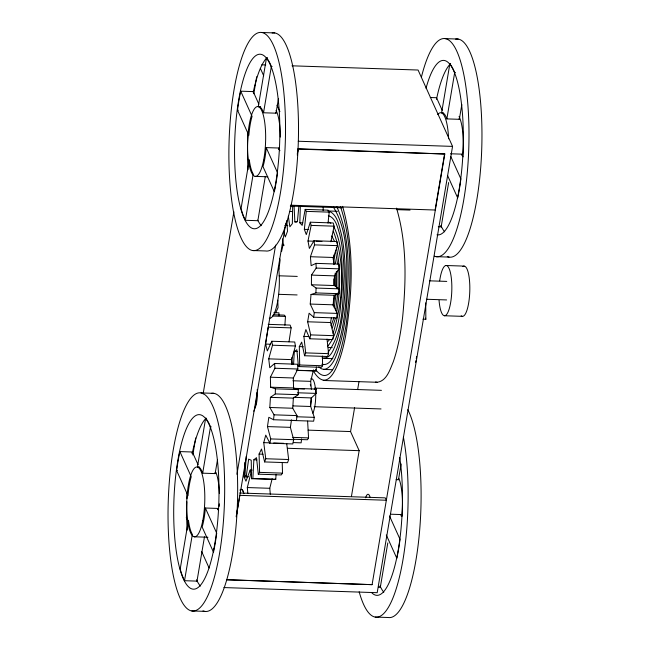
<?xml version="1.0" encoding="UTF-8"?>
<svg xmlns="http://www.w3.org/2000/svg" width="650" height="650" viewBox="0 0 650 650"><rect width="100%" height="100%" fill="white"/><g stroke="black" fill="none" stroke-linecap="round" stroke-linejoin="round"><path stroke-width="0.97" d="M339.016 288.819L316.095 288.056L311.431 284.781L311.472 275.096L316.176 268.076L316.006 263.364L338.934 264.127L339.105 268.84L334.401 275.868L334.352 285.545L339.016 288.819L338.804 293.686L333.938 295.271L311.017 294.507L310.229 304.054L314.267 312.634L313.698 317.208L336.619 317.98L337.188 313.398L333.158 304.817L333.938 295.271M333.791 284.765L333.775 278.947M270.424 397.353L275.291 393.924L275.389 388.838L270.619 387.189L270.392 377.219L274.926 368.241L274.609 363.48L297.537 364.252L297.854 369.013L293.321 377.983L293.54 387.952L298.309 389.602L298.22 394.688L293.353 398.125L270.424 397.353L269.823 407.477L274.048 414.83L273.553 419.738L296.473 420.509L296.977 415.594L292.752 408.249L293.353 398.125M292.679 205.896L292.346 223.649L289.876 226.793L288.308 216.206M335.392 286.244L335.213 273.049M328.023 223.129L329.209 212.144L328.128 210.161L305.199 209.389L302.177 225.396L299.837 222.804L300.324 206.009M323.131 210.73L323.245 206.773M338.122 288.949L338.089 270.66M311.017 294.507L315.884 292.914L316.095 288.056M336.513 287.999L336.383 271.351M252.151 470.088L250.193 470.023L245.968 481.187L244.124 476.986L244.855 462.231M248.219 476.483L246.228 476.418L248.658 459.136L251.233 460.241L251.542 478.701L252.866 478.457L253.874 459.753L256.506 457.673L258.302 474.175L281.231 474.939L282.514 473.135L282.214 462.54M251.542 478.701L274.471 479.473L275.787 479.229L276.055 474.305M293.589 364.236L294.32 351.463L296.839 349.733L298.456 366.559L321.376 367.323L322.619 365.755L322.416 356.07M296.969 370.443L316.168 370.898L316.396 366.974M246.212 456.454L245.001 475.077L246.228 476.418M284.887 325.268L285.464 316.444L284.237 315.112L273.276 314.738M337.87 293.012L335.652 310.44M291.021 420.428L313.641 421.184L314.299 417.357L310.708 406.494L311.399 397.914L316.225 393.404L316.217 389.074L293.597 388.31M336.115 294.117L334.222 307.718M298.959 205.473L297.383 221.634L294.873 221.918L294.06 206.026M330.907 241.776L334.084 226.168L333.239 222.966L310.31 222.203L306.296 234.601L304.346 229.361L306.288 211.372L305.199 209.389M301.584 438.864L301.137 442.837L293.272 442.577M334.75 295.482L333.166 305.866M278.956 269.327L280.093 260.171L279.492 258.342M291.476 419.924L290.387 427.351L293.654 439.684L292.801 443.942L269.872 443.178L270.725 438.921L267.459 426.587L268.832 417.3L273.553 419.738M292.232 364.528L291.655 359.621L295.417 345.987L294.718 342.014L271.789 341.25L267.337 350.911L265.614 344.069L268.223 327.113L291.143 327.876L288.998 341.843M192.822 454.959L195.691 437.946M203.125 393.924L233.878 211.803M253.809 93.722L256.685 76.708M217.474 459.802L215.15 473.598L202.678 473.184A34.929 8.994 -88.1 0 0 197.421 467.041L205.66 418.218L206.44 418.251M278.493 98.41L275.998 113.189L263.534 112.775A34.929 8.994 -88.1 0 0 258.269 106.633L266.516 57.809L267.296 57.834M184.527 580.702L192.343 534.389A34.929 8.994 -88.1 0 1 188.443 520.227L180.196 569.043A87.336 22.49 -88.1 0 0 184.527 580.702L196.991 581.124L204.482 536.778M202.678 473.184L210.502 426.863A87.336 22.49 -88.1 0 0 205.66 418.218M245.375 220.293L253.199 173.981A34.929 8.994 -88.1 0 1 249.291 159.811L241.053 208.634A87.336 22.49 -88.1 0 0 245.375 220.293L257.847 220.707L265.33 176.369M263.534 112.775L271.351 66.454A87.336 22.49 -88.1 0 0 266.516 57.809M236.933 474.289L275.616 245.139M297.302 153.684L298.139 148.736L444.795 154.001L372.092 584.651L226.606 579.792M236.283 516.181L239.801 495.349L386.295 500.24L385.223 497.868L239.744 493.009M236.226 516.807L285.821 223.047M297.294 155.106L298.139 148.736M350.553 431.6L354.608 407.599M357.646 389.602L358.995 381.607M351.431 496.478L359.166 450.669L350.537 431.559L308.108 430.146M461.825 104.536L459.323 119.316L446.859 118.901A34.929 8.994 -88.1 0 0 441.602 112.759L449.841 63.936L450.621 63.968M446.859 118.901L454.683 72.581A87.336 22.49 -88.1 0 0 449.841 63.936M444.632 153.636L435.11 210.023L290.639 205.197M415.61 362.57L415.951 360.588M416.284 358.605L416.618 356.631M291.996 65.812L418.072 70.029L452.554 146.396L377.203 592.694L223.893 587.567M378.406 587.186L380.323 587.251L387.806 542.904M396.134 479.651L398.474 479.724L401.139 463.962M438.295 226.744L441.171 226.842L448.663 182.496M331.37 317.785L330.566 322.546L333.613 335.668L332.735 339.56L309.814 338.788L310.692 334.896L307.637 321.783L309.099 313.211L313.698 317.208M336.602 312.837C340.308 291.338 340.974 268.978 336.367 247.561M333.905 264.452L333.352 257.489L337.48 245.651L336.944 241.507L314.023 240.736L309.376 248.438L307.986 241.012L311.155 225.404L310.31 222.203M281.548 251.599L283.294 243.815L282.482 238.826M247.845 493.472L247.309 487.549L250.868 473.208L250.193 470.023M270.311 494.219L269.774 488.296L272.147 478.733M311.382 389.252L310.668 381.355L313.511 369.882M335.441 318.207L332.304 328.063M286.683 443.406L288.665 459.509L287.544 462.702L264.623 461.931L265.744 458.746L263.754 442.642L265.752 435.102L269.872 443.178M274.609 363.48L269.758 367.697L268.734 358.857L272.488 345.223L271.789 341.25M334.011 317.549L331.053 325.78M327.023 339.097L328.608 353.649L327.502 356.509L304.582 355.745L305.687 352.885L303.891 336.391L305.89 329.566L309.814 338.788M316.006 263.364L311.139 265.679L310.432 256.726L314.551 244.879L314.023 240.736M333.125 333.214C343.119 300.714 345.841 263.266 333.296 231.164M275.616 312.91L278.046 307.702L277.777 300.17M258.302 474.175L259.586 472.371L259.074 454.066L261.511 449.012L264.623 461.931M298.456 366.559L299.691 364.991L299.309 346.588L301.681 342.111L304.582 355.745M307.613 421.119L308.547 437.897L307.466 439.757L293.702 439.294M329.542 339.723L327.665 341.616M327.982 352.381C344.045 331.077 342.485 301.486 344.077 276.112C343.923 262.129 343.013 248.032 339.731 234.39C337.594 227.638 335.985 218.034 328.323 215.646M327.779 346.158C340.429 330.623 339.983 308.449 342.152 289.51C342.355 268.604 343.143 246.155 333.864 226.826M314.283 389.147L316.217 389.074M313.666 371.516C331.784 400.749 343.761 347.149 345.792 334.848C352.406 292.508 354.599 247.918 342.574 206.334M323.196 380.469L377.138 382.273C386.677 381.111 389.919 369.72 393.177 362.066C398.271 347.49 400.822 332.158 402.667 316.867C406.128 280.727 406.989 243.246 396.516 208.138M318.841 366.892C326.682 374.676 334.238 361.684 336.464 354.957C341.876 341.201 344.297 326.479 346.109 311.878C348.871 277.038 351.293 239.598 336.936 206.887M327.827 210.974L337.464 211.291M261.796 32.5A109.168 28.104 -88.1 0 1 279.134 199.981A109.168 28.104 -88.1 0 1 230.717 192.059A109.168 28.104 -88.1 0 1 261.796 32.5L274.763 32.931M445.25 38.634L458.218 39.065M261.739 64.805L265.769 64.935M271.351 66.454L272.131 66.479M454.683 72.581L455.455 72.613M240.719 91.179L252.078 116.342A34.929 8.994 -88.1 0 0 248.861 135.338L237.51 110.183A87.336 22.49 -88.1 0 1 240.719 91.179L253.183 91.593L258.871 104.171M430.284 97.516L436.516 97.719L442.195 110.305M258.269 106.633L260.609 106.714M441.602 112.759L443.154 112.816M237.51 110.183L238.29 110.207M298.236 141.237L452.554 146.396M266.199 147.607L277.558 172.77A87.336 22.49 -88.1 0 1 274.357 191.782L262.998 166.636A34.929 8.994 -88.1 0 0 266.199 147.607L278.663 148.021L279.882 150.719M450.491 153.766L461.996 154.156L463.214 156.845M298.309 149.11L444.795 154.001M255.141 176.377L267.841 176.8M290.298 206.074L342.054 207.805M396.849 209.641L410.044 210.08M306.288 211.372L329.209 212.144M289.583 211.453L292.573 211.559M294.873 221.918L296.863 221.983M299.837 222.804L302.827 222.901M311.155 225.404L334.084 226.168M284.838 225.534L287.828 225.631M304.346 229.361L308.336 229.491M307.986 241.012L313.966 241.215M315.957 241.28L321.937 241.475M314.551 244.879L337.48 245.651M282.222 245.082L284.213 245.148M252.631 250.526L265.606 250.957A109.168 28.104 -88.1 0 0 298.326 141.448A109.168 28.104 -88.1 0 0 272.147 32.979M436.085 256.652L449.052 257.091M310.432 256.726L333.352 257.489M446.201 265.509L464.181 266.11M316.176 268.076L339.105 268.84M311.472 275.096L334.401 275.868M279.077 275.795L297.261 276.404M429.585 280.832L446.761 281.401M311.431 284.781L334.352 285.545M315.884 292.914L338.804 293.686M278.931 294.328L297.107 294.938M426.4 299.26L446.607 299.934M310.229 304.054L333.158 304.817M444.462 315.746L462.442 316.347M314.267 312.634L337.188 313.398M273.934 312.65L278.915 312.821L278.964 315.738M422.939 319.15L425.856 319.248L425.718 302.884M272.504 316.014L285.464 316.444M307.637 321.783L330.566 322.546M268.206 324.35L290.136 325.081L291.143 327.876M310.692 334.896L333.613 335.668M303.891 336.391L308.872 336.562M265.614 344.069L270.595 344.232M272.488 345.223L295.417 345.987M328.209 347.466L332.207 347.596M299.309 346.588L303.298 346.726M294.32 351.463L297.31 351.561M305.687 352.885L328.608 353.649M323.879 358.377L332.873 358.678M268.734 358.857L291.655 359.621M299.691 364.991L322.619 365.755M323.537 369.428L332.532 369.728M274.926 368.241L297.854 369.013M296.238 370.232L316.168 370.898M270.392 377.219L293.321 377.983M292.963 380.762L310.668 381.355M314.567 388.107L381.444 390.341M270.619 387.189L293.54 387.952M294.661 388.692L304.501 389.025M275.389 388.838L298.309 389.602M297.537 392.779L316.225 393.404M275.291 393.924L298.22 394.688M200.947 392.909A109.168 28.104 -88.1 0 1 218.286 560.389A109.168 28.104 -88.1 0 1 169.861 552.467A109.168 28.104 -88.1 0 1 200.947 392.909L213.915 393.348M293.694 397.321L311.399 397.914M293.004 405.901L310.708 406.494M314.145 406.705L381.022 408.939M269.823 407.477L292.752 408.249M274.048 414.83L296.977 415.594M296.603 416.764L314.299 417.357M267.459 426.587L290.387 427.351M210.502 426.863L211.283 426.896M292.809 437.369L308.547 437.897M270.725 438.921L293.654 439.684M263.754 442.642L269.734 442.845M273.723 442.975L283.692 443.308M287.438 448.273L359.166 450.669M259.074 454.066L263.063 454.204M179.871 451.587L191.23 476.751A34.929 8.994 -88.1 0 0 188.013 495.747L176.654 470.592A87.336 22.49 -88.1 0 1 179.871 451.587L192.335 452.002L198.014 464.587M265.744 458.746L288.665 459.509M253.874 459.753L256.864 459.851M197.421 467.041L199.761 467.122M259.586 472.371L282.514 473.135M176.654 470.592L177.434 470.616M244.124 476.986L248.032 477.116M252.866 478.457L275.787 479.229M247.309 487.549L269.774 488.296M205.351 508.016L216.71 533.179A87.336 22.49 -88.1 0 1 213.501 552.199L202.15 527.044A34.929 8.994 -88.1 0 0 205.351 508.016L217.815 508.438L218.627 510.234M390.593 514.207L401.148 514.564L401.952 516.36M194.285 536.786L207.968 537.241M226.574 579.719L372.092 584.651M191.782 610.935L204.75 611.366M375.237 617.069L388.204 617.5A109.168 28.104 -88.1 0 0 419.291 534.422A109.168 28.104 -88.1 0 0 407.794 409.679M377.138 382.273L375.578 381.964M328.477 210.99C337.667 214.232 339.032 226.119 341.429 234.357C345.191 252.574 345.711 271.31 344.988 289.843C344.086 306.808 342.217 323.895 337.179 340.178C334.474 346.921 331.467 359.743 322.108 357.866M328.681 222.129L330.834 223.202M321.758 364.236C330.598 366.649 334.368 354.502 337.049 348.132C342.387 332.784 344.573 316.526 345.987 300.406C346.816 269.848 350.098 234.244 333.418 207.139M315.575 369.582C334.783 394.184 344.362 334.734 346.158 324.707C351.016 285.748 353.064 244.676 340.576 206.903M331.744 235.942L334.433 241.191M331.24 240.37L331.971 241.507M450.743 156.431L460.891 178.896A87.336 22.49 -88.1 0 1 457.681 197.917L447.541 175.459M425.352 318.134L425.856 319.248M260.374 68.38L263.697 75.741M276.989 105.186L279.898 111.629M389.488 515.946L400.034 539.305A87.336 22.49 -88.1 0 1 396.833 558.326L386.287 534.966M186.266 517.441L188.346 522.039M201.638 551.484L209.113 568.043M283.863 232.172L285.301 236.99L287.503 231.27L286.837 220.488M334.011 254.971L335.587 263.274M333.117 258.489L334.214 263.892M335.457 251.006L337.561 263.965M291.858 357.598L291.931 364.423M278.574 267.442A33.418 8.604 -88.1 0 1 277.574 301.819A33.418 8.604 -88.1 0 1 269.271 318.24M439.676 280.832A25.131 6.468 -88.1 0 1 449.906 270.749A25.131 6.468 -88.1 0 1 448.654 310.537A25.131 6.468 -88.1 0 1 439.059 300.373M462.849 266.565A25.131 6.468 -88.1 0 1 469.779 291.476A25.131 6.468 -88.1 0 1 461.183 315.786M261.227 225.688A87.336 22.49 -88.1 0 1 258.172 220.992M247.991 169.739A87.336 22.49 -88.1 0 1 248.097 132.73M253.24 92.259A87.336 22.49 -88.1 0 1 266.988 57.639M275.722 112.426A34.929 8.994 -88.1 0 1 275.998 113.189M278.663 148.021A34.929 8.994 -88.1 0 1 278.558 149.346M276.071 110.362A34.929 8.994 -88.1 0 1 280.329 137.077M257.847 220.707A87.336 22.49 -88.1 0 1 257.546 220.123M455.601 39.114A109.168 28.104 -88.1 0 1 481.658 151.06A109.168 28.104 -88.1 0 1 447.281 256.579M421.387 77.204A109.168 28.104 -88.1 0 1 468.032 107.014A109.168 28.104 -88.1 0 1 434.314 256.141M444.673 231.814A87.336 22.49 -88.1 0 1 440.846 225.534M436.499 99.328A87.336 22.49 -88.1 0 1 450.442 63.773M426.026 88.286A87.336 22.49 -88.1 0 1 462.507 114.416A87.336 22.49 -88.1 0 1 437.003 234.853M459.054 118.56A34.929 8.994 -88.1 0 1 459.323 119.316M461.996 154.156A34.929 8.994 -88.1 0 1 461.882 155.48M459.046 116.48A34.929 8.994 -88.1 0 1 462.816 155.423M437.759 114.514A34.929 8.994 -88.1 0 1 448.573 138.824M441.171 226.842A87.336 22.49 -88.1 0 1 440.879 226.249M310.326 384.467A18.614 4.794 -88.1 0 1 310.594 385.921M311.163 398.361A18.614 4.794 -88.1 0 1 310.521 404.974M310.854 378.844A18.614 4.794 -88.1 0 1 315.624 391.113A18.614 4.794 -88.1 0 1 312.894 413.205M256.693 392.852A18.614 4.794 -88.1 0 1 253.849 411.231M403.382 437.036A109.168 28.104 -88.1 0 1 397.434 584.716A109.168 28.104 -88.1 0 1 359.166 591.776M383.825 592.231A87.336 22.49 -88.1 0 1 379.998 585.942M399.726 457.462A87.336 22.49 -88.1 0 1 396.931 556.928A87.336 22.49 -88.1 0 1 371.906 592.922M398.198 478.969A34.929 8.994 -88.1 0 1 398.474 479.724M401.148 514.564A34.929 8.994 -88.1 0 1 401.034 515.889M398.962 478.579A34.929 8.994 -88.1 0 1 401.968 515.832M380.323 587.251A87.336 22.49 -88.1 0 1 380.031 586.658M211.299 393.388A109.168 28.104 -88.1 0 1 237.356 505.343A109.168 28.104 -88.1 0 1 202.979 610.854M200.371 586.097A87.336 22.49 -88.1 0 1 196.544 579.816M187.135 530.148A87.336 22.49 -88.1 0 1 186.859 501.735M186.972 498.696A87.336 22.49 -88.1 0 1 187.249 493.139M192.197 453.602A87.336 22.49 -88.1 0 1 204.75 419.616M196.991 581.124A87.336 22.49 -88.1 0 1 196.698 580.531M192.099 453.115A87.336 22.49 -88.1 0 1 192.335 452.002M214.874 472.843A34.929 8.994 -88.1 0 1 215.15 473.598M217.815 508.438A34.929 8.994 -88.1 0 1 217.709 509.762M215.979 472.461A34.929 8.994 -88.1 0 1 219.399 493.61M219.359 503.856A34.929 8.994 -88.1 0 1 219.229 506.358M240.094 490.084A13.959 3.591 -88.1 0 1 243.807 493.756A13.959 3.591 -88.1 0 0 240.151 490.084M257.213 389.423A13.959 3.591 -88.1 0 1 254.548 408.549M365.592 497.802A13.236 3.404 -88.1 0 1 370.175 497.559M274.747 188.289A87.336 22.49 -88.1 0 0 260.877 54.299A87.336 22.49 -88.1 0 0 236.015 181.943A87.336 22.49 -88.1 0 0 274.747 188.289M263.616 160.201A34.929 8.994 -88.1 0 0 258.074 106.608A34.929 8.994 -88.1 0 0 248.121 157.666A34.929 8.994 -88.1 0 0 263.616 160.201M213.899 548.697A87.336 22.49 -88.1 0 0 200.029 414.716A87.336 22.49 -88.1 0 0 175.167 542.36A87.336 22.49 -88.1 0 0 213.899 548.697M202.768 520.609A34.929 8.994 -88.1 0 0 197.218 467.017A34.929 8.994 -88.1 0 0 187.273 518.074A34.929 8.994 -88.1 0 0 202.768 520.609"/></g></svg>
